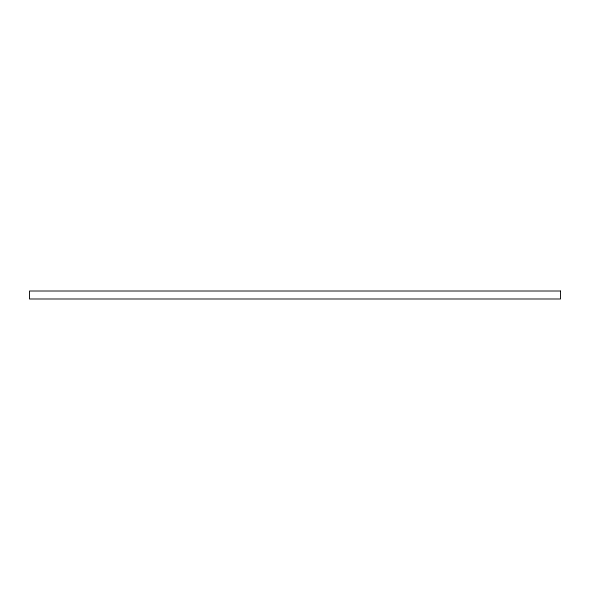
<?xml version="1.0" encoding="UTF-8"?>
<svg xmlns="http://www.w3.org/2000/svg" width="590" height="590" viewBox="0 0 590 590"><rect width="100%" height="100%" fill="white"/><g stroke="black" fill="none" stroke-linecap="round" stroke-linejoin="round"><path stroke-width="0.89" d="M560.5 291.01L29.5 291.01L29.5 298.99L560.5 298.99L560.5 291.01"/></g></svg>
